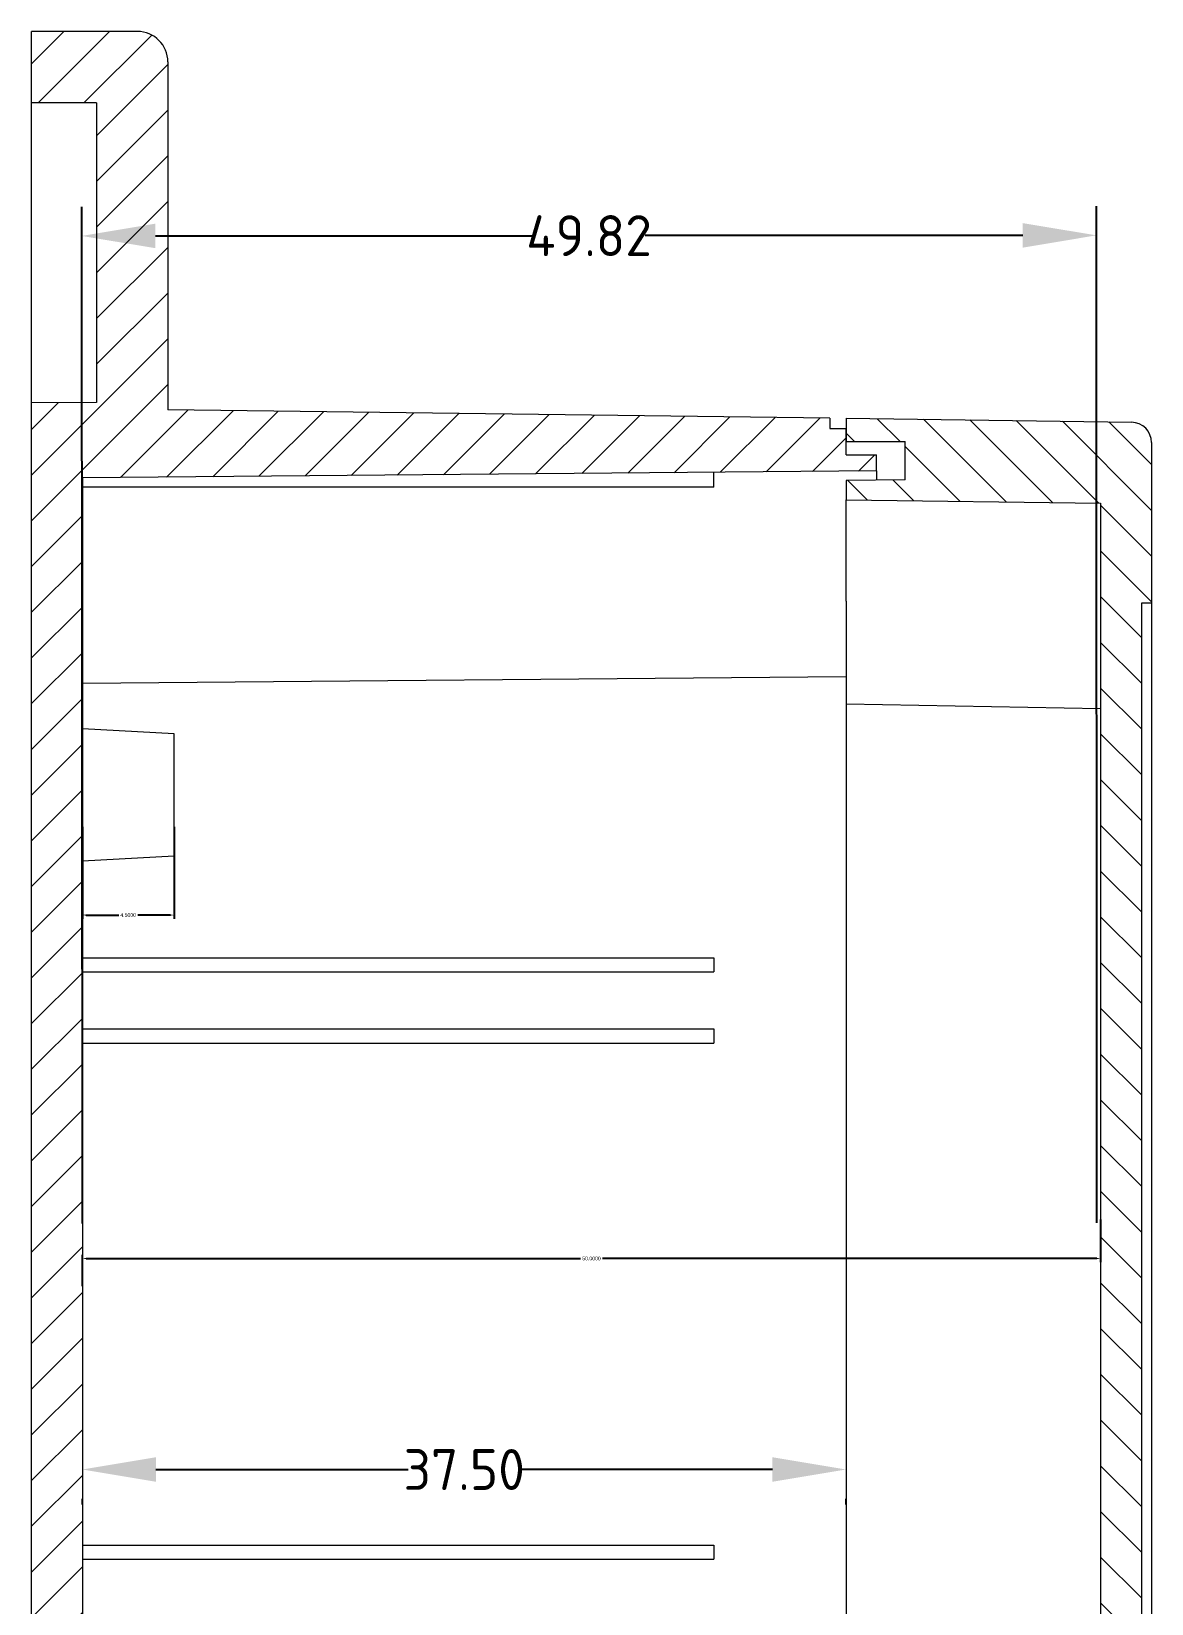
# Model space of a CAD drawing. Header units: millimetres. Extents: x 2728 to 3333, y 1163 to 1594.
# Drawn here: x 3066.5 to 3121.5, y 1339.4 to 1416.6 of the extents above; entities that cross this region are included whole.
import ezdxf

# ---------------------------------------------------------------- set-up
doc = ezdxf.new("R2010")
doc.units = ezdxf.units.MM
doc.layers.add('8', color=7, linetype='Continuous', true_color=0xffffff)
doc.layers.add('MiniCADViewLayer', color=1, linetype='Continuous')
doc.styles.add('OdaTtfStyle', font='tssdeng.shx', dxfattribs={"bigfont": 'hztxt.shx'})
doc.styles.get("Standard").update_dxf_attribs({"font": 'arial.ttf'})
doc.dimstyles.new('ISO-25', dxfattribs={"dimtxt": 2.5, "dimasz": 2.5, "dimexe": 1.25, "dimexo": 0.625, "dimtad": 1, "dimtxsty": 'Standard', "dimcen": 2.5, "dimadec": 0, "dimazin": 0, "dimtfac": 1, "dimtmove": 0, "dimatfit": 3, "dimfxl": 1, "dimarcsym": 0})
doc.dimstyles.get("Standard").update_dxf_attribs({"dimtxt": 0.18, "dimasz": 0.18, "dimexe": 0.18, "dimexo": 0.0625, "dimgap": 0.09, "dimtad": 0, "dimtih": 1, "dimtoh": 1, "dimdec": 4, "dimzin": 0, "dimdsep": 46, "dimtxsty": 'Standard', "dimcen": 0.09, "dimadec": 0, "dimazin": 0, "dimtfac": 1, "dimtdec": 4, "dimtofl": 0, "dimtmove": 0, "dimatfit": 3, "dimfxl": 1, "dimtolj": 1, "dimtzin": 0, "dimarcsym": 0})

# ---------------------------------------------------------------- blocks, each defined once
blk = doc.blocks.new('*D41')
at = {"color": 0, "lineweight": -2, "transparency": 16777216}
for p, q in [((3068.963, 1377.564), (3068.963, 1373.052)), ((3073.463, 1377.574), (3073.463, 1373.052)), ((3069.143, 1373.232), (3070.746, 1373.232)), ((3073.283, 1373.232), (3071.68, 1373.232))]:
    blk.add_line(p, q, dxfattribs=at)
at = {"color": 0, "transparency": 16777216}
for points in [[(3069.143, 1373.262), (3069.143, 1373.202), (3068.963, 1373.232)], [(3073.283, 1373.262), (3073.283, 1373.202), (3073.463, 1373.232)]]:
    blk.add_solid(points, dxfattribs=at)
at = {"layer": 'Defpoints', "color": 0, "transparency": 16777216}
for p in [(3068.963, 1377.626), (3073.463, 1377.637), (3073.463, 1373.232)]:
    blk.add_point(p, dxfattribs=at)
at = {"color": 0, "lineweight": 18, "transparency": 16777216, "insert": (3071.213, 1373.232), "char_height": 0.18, "attachment_point": 5}
blk.add_mtext('\\A1;4.5000', dxfattribs=at)
blk = doc.blocks.new('*D56')
at = {"color": 0, "lineweight": -2, "transparency": 16777216}
for p, q in [((3118.963, 1358.284), (3118.963, 1356.182)), ((3068.963, 1355.007), (3068.963, 1356.542)), ((3069.143, 1356.362), (3093.43, 1356.362)), ((3118.783, 1356.362), (3094.496, 1356.362))]:
    blk.add_line(p, q, dxfattribs=at)
at = {"color": 0, "transparency": 16777216}
for points in [[(3069.143, 1356.392), (3069.143, 1356.332), (3068.963, 1356.362)], [(3118.783, 1356.392), (3118.783, 1356.332), (3118.963, 1356.362)]]:
    blk.add_solid(points, dxfattribs=at)
at = {"layer": 'Defpoints', "color": 0, "transparency": 16777216}
for p in [(3118.963, 1358.347), (3118.963, 1356.362), (3068.963, 1354.944)]:
    blk.add_point(p, dxfattribs=at)
at = {"color": 0, "lineweight": 18, "transparency": 16777216, "insert": (3093.963, 1356.362), "char_height": 0.18, "attachment_point": 5}
blk.add_mtext('\\A1;50.0000', dxfattribs=at)
blk = doc.blocks.new('*D63')
at = {"layer": 'Defpoints', "color": 0}
for p in [(3118.753, 1406.621), (3068.963, 1356.362), (3118.783, 1356.392)]:
    blk.add_point(p, dxfattribs=at)
at = {"layer": 'MiniCADViewLayer', "color": 3, "linetype": 'Continuous', "lineweight": -2}
for p, q in [((3068.962, 1358.083), (3068.932, 1408.025)), ((3118.782, 1358.113), (3118.752, 1408.055)), ((3072.546, 1406.593), (3091.086, 1406.604)), ((3115.139, 1406.619), (3096.599, 1406.607))]:
    blk.add_line(p, q, dxfattribs=at)
at = {"layer": 'MiniCADViewLayer', "color": 3}
for points in [[(3072.545, 1407.195), (3072.546, 1405.991), (3068.933, 1406.591)], [(3115.14, 1406.016), (3115.139, 1407.221), (3118.753, 1406.621)]]:
    blk.add_solid(points, dxfattribs=at)
at = {"layer": 'MiniCADViewLayer', "color": 3, "insert": (3093.843, 1406.606), "char_height": 2.0074, "attachment_point": 5, "rotation": 0.0345, "style": 'OdaTtfStyle'}
blk.add_mtext('\\A1;49.82', dxfattribs=at)
blk = doc.blocks.new('*D65')
at = {"layer": 'Defpoints', "color": 0}
for p in [(3068.963, 1345.996), (3106.463, 1345.996), (3106.463, 1345.996)]:
    blk.add_point(p, dxfattribs=at)
at = {"layer": 'MiniCADViewLayer', "color": 3, "linetype": 'Continuous', "lineweight": -2}
for p, q in [((3072.576, 1345.996), (3084.957, 1345.996)), ((3102.85, 1345.996), (3090.469, 1345.996)), ((3068.963, 1344.276), (3068.963, 1344.563)), ((3106.463, 1344.276), (3106.463, 1344.563))]:
    blk.add_line(p, q, dxfattribs=at)
at = {"layer": 'MiniCADViewLayer', "color": 3}
for points in [[(3072.576, 1346.599), (3072.576, 1345.394), (3068.963, 1345.996)], [(3102.85, 1345.394), (3102.85, 1346.599), (3106.463, 1345.996)]]:
    blk.add_solid(points, dxfattribs=at)
at = {"layer": 'MiniCADViewLayer', "color": 3, "insert": (3087.713, 1345.996), "char_height": 2.0074, "attachment_point": 5, "style": 'OdaTtfStyle'}
blk.add_mtext('\\A1;37.50', dxfattribs=at)

msp = doc.modelspace()

# ---------------------------------------------------------------- hatches: boundary and pattern name
at = {"layer": '8', "linetype": 'Continuous', "lineweight": 13}
h = msp.add_hatch(dxfattribs=at)
h.set_pattern_fill('ANSI31', color=32, scale=0.5, style=0)
h.set_pattern_definition([(45, (2282.743, 842.3635), (-1.122532, 1.122532), [])])
edge = h.paths.add_edge_path(flags=0)
edge.add_line((3069.66281, 1267.13662), (3069.66281, 1281.85781))
edge.add_line((3069.66281, 1281.85781), (3066.46281, 1281.85781))
edge.add_line((3066.46281, 1281.85781), (3066.46281, 1398.3875))
edge.add_line((3066.46281, 1398.3875), (3069.66281, 1398.41542))
edge.add_line((3069.66281, 1398.41542), (3069.66281, 1413.13662))
edge.add_line((3069.66281, 1413.13662), (3066.46281, 1413.13662))
edge.add_line((3066.46281, 1413.13662), (3066.46281, 1416.63662))
edge.add_line((3066.46281, 1416.63662), (3071.66281, 1416.63662))
edge.add_arc((3071.66281, 1415.13662), 1.5, 0, 90, ccw=False)
edge.add_line((3073.16281, 1415.13662), (3073.16281, 1398.04347))
edge.add_line((3073.16281, 1398.04347), (3105.66281, 1397.64639))
edge.add_line((3105.66281, 1397.64639), (3105.66281, 1397.13662))
edge.add_line((3105.66281, 1397.13662), (3106.46281, 1397.13662))
edge.add_line((3106.46281, 1397.13662), (3106.46281, 1395.83644))
edge.add_line((3106.46281, 1395.83644), (3107.96281, 1395.83644))
edge.add_line((3107.96281, 1395.83644), (3107.96281, 1395.04952))
edge.add_line((3107.96281, 1395.04952), (3068.96281, 1394.70917))
edge.add_line((3068.96281, 1394.70917), (3068.96281, 1285.56406))
edge.add_line((3068.96281, 1285.56406), (3107.96281, 1285.22371))
edge.add_line((3107.96281, 1285.22371), (3107.96281, 1284.4368))
edge.add_line((3107.96281, 1284.4368), (3106.46281, 1284.4368))
edge.add_line((3106.46281, 1284.4368), (3106.46281, 1283.13662))
edge.add_line((3106.46281, 1283.13662), (3105.66281, 1283.13662))
edge.add_line((3105.66281, 1283.13662), (3105.66281, 1282.62684))
edge.add_line((3105.66281, 1282.62684), (3073.16281, 1282.22976))
edge.add_line((3073.16281, 1282.22976), (3073.16281, 1265.13662))
edge.add_arc((3071.66281, 1265.13662), 1.5, 270, 360, ccw=False)
edge.add_line((3071.66281, 1263.63662), (3066.46281, 1263.63662))
edge.add_line((3066.46281, 1263.63662), (3066.46281, 1267.13662))
edge.add_line((3066.46281, 1267.13662), (3069.66281, 1267.13662))
h = msp.add_hatch(dxfattribs=at)
h.set_pattern_fill('ANSI31', color=32, scale=0.5, angle=89.9543738, style=0)
h.set_pattern_definition([(134.95437, (2282.743, 842.3635), (-1.1234256, -1.1216378), [])])
edge = h.paths.add_edge_path(flags=0)
edge.add_line((3106.46281, 1394.58641), (3106.46281, 1393.63623))
edge.add_line((3106.46281, 1393.63623), (3118.96281, 1393.46168))
edge.add_line((3118.96281, 1393.46168), (3118.96281, 1286.85541))
edge.add_line((3118.96281, 1286.85541), (3106.46281, 1286.63723))
edge.add_line((3106.46281, 1286.63723), (3106.46281, 1285.68682))
edge.add_line((3106.46281, 1285.68682), (3109.36281, 1285.66151))
edge.add_line((3109.36281, 1285.66151), (3109.36281, 1283.7868))
edge.add_line((3109.36281, 1283.7868), (3106.46281, 1283.7868))
edge.add_line((3106.46281, 1283.7868), (3106.46281, 1282.63662))
edge.add_line((3106.46281, 1282.63662), (3120.48026, 1282.88129))
edge.add_arc((3120.46281, 1283.88114), 1, 271, 360)
edge.add_line((3121.46281, 1283.88114), (3121.46281, 1291.76023))
edge.add_line((3121.46281, 1291.76023), (3120.96281, 1291.76023))
edge.add_line((3120.96281, 1291.76023), (3120.96281, 1388.56023))
edge.add_line((3120.96281, 1388.56023), (3121.46281, 1388.56023))
edge.add_line((3121.46281, 1388.56023), (3121.46281, 1396.44103))
edge.add_arc((3120.46281, 1396.44103), 1, 360, 449.2)
edge.add_line((3120.47677, 1397.44093), (3106.46281, 1397.63662))
edge.add_line((3106.46281, 1397.63662), (3106.46281, 1396.48644))
edge.add_line((3106.46281, 1396.48644), (3109.36281, 1396.48644))
edge.add_line((3109.36281, 1396.48644), (3109.36281, 1394.61172))
edge.add_line((3109.36281, 1394.61172), (3106.46281, 1394.58641))

# ---------------------------------------------------------------- linework, layer by layer
at = {"layer": '8', "color": 155, "linetype": 'Continuous', "lineweight": 13}
for p, q in [((3066.46281, 1413.13662), (3066.46281, 1416.63662)), ((3071.66281, 1416.63662), (3066.46281, 1416.63662)), ((3073.16281, 1415.13662), (3073.16281, 1398.04347)), ((3069.66281, 1413.13662), (3066.46281, 1413.13662)), ((3066.46281, 1409.63662), (3066.46281, 1413.13662)), ((3069.66281, 1413.13662), (3069.66281, 1398.41542)), ((3066.46281, 1398.3875), (3066.46281, 1409.63662)), ((3069.66281, 1398.41542), (3066.46281, 1398.3875)), ((3066.46281, 1281.85781), (3066.46281, 1398.3875)), ((3105.66281, 1397.64639), (3073.16281, 1398.04347)), ((3105.66281, 1397.64639), (3105.66281, 1397.13662)), ((3105.66281, 1397.13662), (3106.46281, 1397.13662)), ((3106.46281, 1397.63662), (3120.47677, 1397.44093)), ((3106.46281, 1397.63662), (3106.46281, 1396.48644)), ((3106.46281, 1395.83644), (3106.46281, 1397.13662)), ((3106.46281, 1396.48644), (3109.36281, 1396.48644)), ((3109.36281, 1394.61172), (3109.36281, 1396.48644)), ((3121.46281, 1396.44103), (3121.46281, 1388.56023)), ((3106.46281, 1395.83644), (3107.96281, 1395.83644)), ((3107.96281, 1395.04952), (3107.96281, 1395.83644)), ((3107.96281, 1395.04952), (3068.96281, 1394.70917)), ((3068.96281, 1394.70917), (3068.96281, 1285.56406)), ((3099.96281, 1394.24953), (3099.96281, 1394.97971)), ((3107.96281, 1395.04952), (3107.96281, 1394.59948)), ((3099.96281, 1394.24953), (3068.96281, 1394.24953)), ((3109.36281, 1394.61172), (3106.46281, 1394.58641)), ((3106.46281, 1394.58641), (3106.46281, 1393.63623)), ((3106.46281, 1393.63623), (3118.96281, 1393.46168)), ((3106.46281, 1388.64957), (3106.46281, 1393.63623)), ((3118.96281, 1393.46168), (3118.96281, 1286.85541)), ((3120.96281, 1388.56023), (3120.96281, 1291.76023)), ((3121.46281, 1388.56023), (3120.96281, 1388.56023)), ((3121.46281, 1388.56023), (3121.46281, 1386.06023)), ((3121.46281, 1386.06023), (3121.46281, 1294.26023)), ((3106.46253, 1384.93661), (3068.96281, 1384.60935)), ((3106.46281, 1383.59971), (3106.46281, 1296.67353)), ((3106.46281, 1383.59971), (3118.96281, 1383.38152)), ((3073.46281, 1382.13662), (3068.96281, 1382.37245)), ((3073.46281, 1379.13662), (3073.46281, 1382.13662)), ((3073.46281, 1376.13662), (3073.46281, 1379.13662)), ((3068.96281, 1375.90078), (3073.46281, 1376.13662)), ((3068.96281, 1371.13662), (3099.96281, 1371.13662)), ((3099.96281, 1371.13662), (3099.96281, 1370.43662)), ((3068.96281, 1370.43662), (3099.96281, 1370.43662)), ((3068.96281, 1367.63662), (3099.96281, 1367.63662)), ((3068.96281, 1366.93662), (3099.96281, 1366.93662)), ((3099.96281, 1367.63662), (3099.96281, 1366.93662)), ((3068.96281, 1342.28662), (3099.96281, 1342.28662)), ((3099.96281, 1342.28662), (3099.96281, 1341.58662)), ((3068.96281, 1341.58662), (3099.96281, 1341.58662))]:
    msp.add_line(p, q, dxfattribs=at)
msp.add_lwpolyline([(3106.46281, 1388.64957), (3106.46281, 1388.48996), (3106.46281, 1388.33119), (3106.46281, 1388.17327), (3106.46281, 1388.01618), (3106.46281, 1387.85992), (3106.46281, 1387.70449), (3106.46281, 1387.54989), (3106.46281, 1387.39612), (3106.46281, 1387.24318), (3106.46281, 1387.09107), (3106.46281, 1386.94003), (3106.46281, 1386.7908), (3106.46281, 1386.64404), (3106.46281, 1386.49974), (3106.46281, 1386.35785), (3106.46281, 1386.21837), (3106.46281, 1386.08129), (3106.46281, 1385.9466), (3106.46281, 1385.8143), (3106.46281, 1385.68431), (3106.46281, 1385.55684), (3106.46281, 1385.4322), (3106.46281, 1385.31106), (3106.46281, 1385.19369), (3106.46281, 1385.08004), (3106.46281, 1384.97008), (3106.46281, 1384.8638), (3106.46281, 1384.76121), (3106.46281, 1384.66233), (3106.46281, 1384.56718), (3106.46281, 1384.47575), (3106.46281, 1384.38813), (3106.46281, 1384.30464), (3106.46281, 1384.22562), (3106.46281, 1384.15135), (3106.46281, 1384.0817), (3106.46281, 1384.01663), (3106.46281, 1383.95612), (3106.46281, 1383.90018), (3106.46281, 1383.84881), (3106.46281, 1383.80203), (3106.46281, 1383.75986), (3106.46281, 1383.72244), (3106.46281, 1383.68991), (3106.46281, 1383.66237), (3106.46281, 1383.63983), (3106.46281, 1383.62229), (3106.46281, 1383.60975), (3106.46281, 1383.60222), (3106.46281, 1383.5997)], dxfattribs=at)
for centre, radius, end in [((3071.66281, 1415.13662), 1.5, 90), ((3120.46281, 1396.44103), 1, 89.2)]:
    msp.add_arc(centre, radius, 0, end, dxfattribs=at)

# ---------------------------------------------------------------- dimensions: what is measured, and where the dimension line sits
at = {"lineweight": 18}
for base, p1, p2, picture, middle in [((3073.46281, 1373.23213), (3068.96281, 1377.62627), (3073.46281, 1377.63662), '*D41', (3071.21281, 1373.23213)), ((3118.96281, 1356.36194), (3068.96281, 1354.94435), (3118.96281, 1358.34657), '*D56', (3093.96281, 1356.36194))]:
    dim = msp.add_linear_dim(base=base, p1=p1, p2=p2, dimstyle='Standard', dxfattribs=at)
    dim.commit()
    dim.dimension.update_dxf_attribs({"geometry": picture, "text_midpoint": middle})
at = {"layer": 'MiniCADViewLayer', "color": 3, "true_color": 0x00ff00}
dim = msp.add_aligned_dim(p1=(3068.96281, 1356.36194), p2=(3118.78281, 1356.39194), distance=50.22875, text='49.82', dimstyle='ISO-25', override={"dimtxt": 2.007373, "dimasz": 3.613271, "dimexe": 1.433838, "dimexo": 1.720605, "dimgap": 0, "dimtad": 0, "dimtoh": 1, "dimzin": 0, "dimdsep": 46, "dimtxsty": 'OdaTtfStyle', "dimsah": 1, "dimcen": 0.09, "dimclrd": 3, "dimclre": 3, "dimclrt": 3, "dimtdec": 4, "dimtofl": 0, "dimtolj": 1, "dimtzin": 0}, dxfattribs=at)
dim.commit()
dim.dimension.update_dxf_attribs({"geometry": '*D63', "text_midpoint": (3093.84256, 1406.60568)})
dim = msp.add_linear_dim(base=(3106.46281, 1345.9964), p1=(3068.96281, 1345.9964), p2=(3106.46281, 1345.9964), angle=180, text='37.50', dimstyle='ISO-25', override={"dimtxt": 2.007373, "dimasz": 3.613271, "dimexe": 1.433838, "dimexo": 1.720605, "dimgap": 0, "dimtad": 0, "dimtoh": 1, "dimzin": 0, "dimdsep": 46, "dimtxsty": 'OdaTtfStyle', "dimsah": 1, "dimcen": 0.09, "dimclrd": 3, "dimclre": 3, "dimclrt": 3, "dimtdec": 4, "dimtofl": 0, "dimtolj": 1, "dimtzin": 0}, dxfattribs=at)
dim.commit()
dim.dimension.update_dxf_attribs({"geometry": '*D65', "text_midpoint": (3087.71281, 1345.9964)})

doc.saveas('drawing.dxf')
